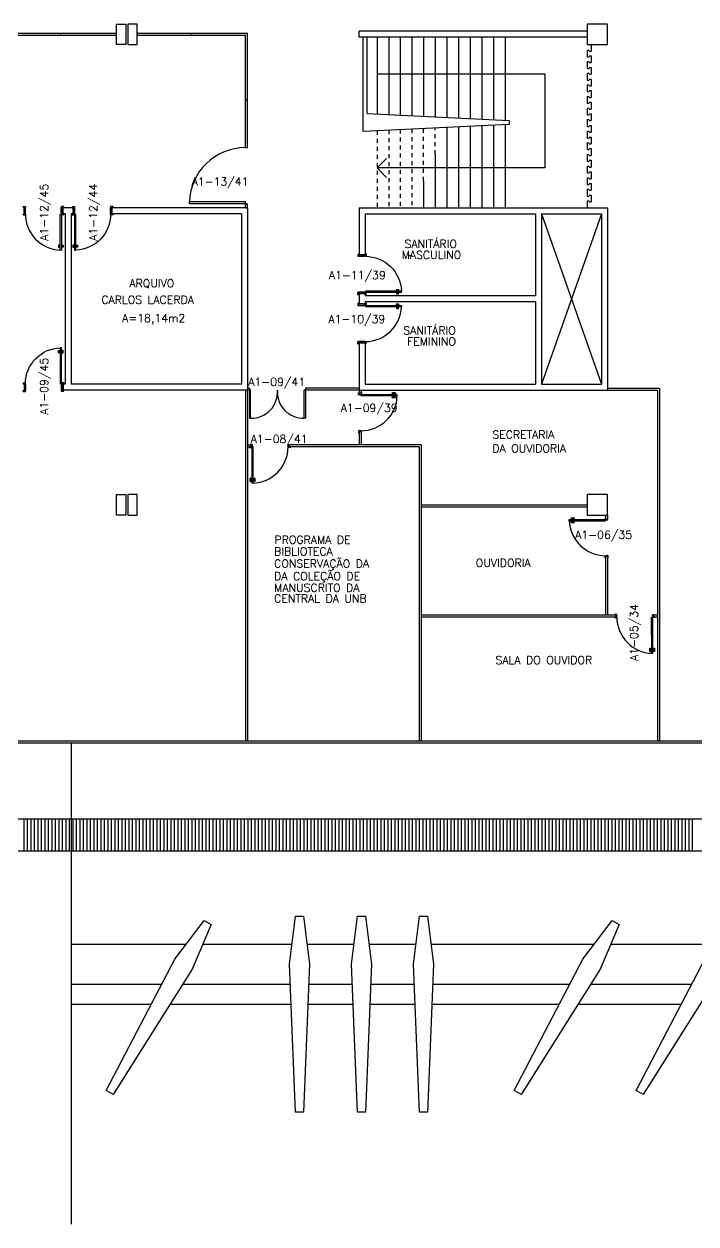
# Model space of a CAD drawing. Extents: x 140 to 273, y 29 to 100.
# Drawn here: x 207.73 to 224.53, y 28.8 to 58.79 of the extents above; entities that cross this region are included whole.
import ezdxf
from ezdxf.enums import TextEntityAlignment as Align

# ---------------------------------------------------------------- set-up
doc = ezdxf.new("R2010")
doc.units = 0
doc.header["$LTSCALE"] = 0.005
doc.header["$MEASUREMENT"] = 0
doc.linetypes.add('HIDDEN', pattern=[0.375, 0.25, -0.125])
doc.layers.get('0').update_dxf_attribs({"color": 2, "linetype": 'CONTINUOUS'})
for name, color, linetype in [('1', 1, 'CONTINUOUS'), ('2', 2, 'CONTINUOUS'), ('3', 2, 'CONTINUOUS'), ('6', 2, 'CONTINUOUS'), ('DIV2', 1, 'CONTINUOUS'), ('ENDEREÇO', 2, 'CONTINUOUS'), ('MACANETA', 2, 'CONTINUOUS'), ('PORTA', 2, 'CONTINUOUS'), ('TEXTO', 2, 'CONTINUOUS'), ('Área', 2, 'CONTINUOUS')]:
    doc.layers.add(name, color=color, linetype=linetype)
doc.layers.get('0').off()
doc.layers.get('0').freeze()
doc.styles.add('UNB-100', font='simplex.shx', dxfattribs={"height": 0.2})

# ---------------------------------------------------------------- blocks, each defined once
blk = doc.blocks.new('*X4')
at = {"color": 0}
for p, q in [((68.162, 9.014), (68.162, 9.814)), ((68.25, 9.014), (68.25, 9.814)), ((68.337, 9.014), (68.337, 9.814)), ((68.425, 9.014), (68.425, 9.814)), ((68.512, 9.014), (68.512, 9.814)), ((68.6, 9.014), (68.6, 9.814)), ((68.687, 9.014), (68.687, 9.814)), ((68.775, 9.014), (68.775, 9.814)), ((68.862, 9.014), (68.862, 9.814)), ((68.95, 9.014), (68.95, 9.814)), ((69.037, 9.014), (69.037, 9.814)), ((69.125, 9.014), (69.125, 9.814)), ((69.212, 9.014), (69.212, 9.814)), ((69.3, 9.014), (69.3, 9.814)), ((69.387, 9.014), (69.387, 9.814)), ((69.475, 9.014), (69.475, 9.814)), ((69.562, 9.014), (69.562, 9.814)), ((69.65, 9.014), (69.65, 9.814)), ((69.737, 9.014), (69.737, 9.814)), ((69.825, 9.014), (69.825, 9.814)), ((69.912, 9.014), (69.912, 9.814)), ((70, 9.014), (70, 9.814)), ((70.087, 9.014), (70.087, 9.814)), ((70.175, 9.014), (70.175, 9.814)), ((70.262, 9.014), (70.262, 9.814)), ((70.35, 9.014), (70.35, 9.814)), ((70.437, 9.014), (70.437, 9.814)), ((70.525, 9.014), (70.525, 9.814)), ((70.612, 9.014), (70.612, 9.814)), ((70.7, 9.014), (70.7, 9.814)), ((70.787, 9.014), (70.787, 9.814)), ((70.875, 9.014), (70.875, 9.814)), ((70.962, 9.014), (70.962, 9.814)), ((71.05, 9.014), (71.05, 9.814)), ((71.137, 9.014), (71.137, 9.814)), ((71.225, 9.014), (71.225, 9.814)), ((71.312, 9.014), (71.312, 9.814)), ((71.4, 9.014), (71.4, 9.814)), ((71.487, 9.014), (71.487, 9.814)), ((71.575, 9.014), (71.575, 9.814)), ((71.662, 9.014), (71.662, 9.814)), ((71.75, 9.014), (71.75, 9.814)), ((71.837, 9.014), (71.837, 9.814)), ((71.925, 9.014), (71.925, 9.814)), ((72.012, 9.014), (72.012, 9.814)), ((72.1, 9.014), (72.1, 9.814)), ((72.187, 9.014), (72.187, 9.814)), ((72.275, 9.014), (72.275, 9.814)), ((72.362, 9.014), (72.362, 9.814)), ((72.45, 9.014), (72.45, 9.814)), ((72.537, 9.014), (72.537, 9.814)), ((72.625, 9.014), (72.625, 9.814)), ((72.712, 9.014), (72.712, 9.814)), ((72.8, 9.014), (72.8, 9.814)), ((72.887, 9.014), (72.887, 9.814)), ((72.975, 9.014), (72.975, 9.814)), ((73.062, 9.014), (73.062, 9.814)), ((73.15, 9.014), (73.15, 9.814)), ((73.237, 9.014), (73.237, 9.814)), ((73.325, 9.014), (73.325, 9.814)), ((73.412, 9.014), (73.412, 9.814)), ((73.5, 9.014), (73.5, 9.814)), ((73.587, 9.014), (73.587, 9.814)), ((73.675, 9.014), (73.675, 9.814)), ((73.762, 9.014), (73.762, 9.814)), ((73.85, 9.014), (73.85, 9.814)), ((73.937, 9.014), (73.937, 9.814)), ((74.025, 9.014), (74.025, 9.814)), ((74.112, 9.014), (74.112, 9.814)), ((74.2, 9.014), (74.2, 9.814)), ((74.287, 9.014), (74.287, 9.814)), ((74.375, 9.014), (74.375, 9.814)), ((74.462, 9.014), (74.462, 9.814)), ((74.55, 9.014), (74.55, 9.814)), ((74.637, 9.014), (74.637, 9.814)), ((74.725, 9.014), (74.725, 9.814)), ((74.812, 9.014), (74.812, 9.814)), ((74.9, 9.014), (74.9, 9.814)), ((74.987, 9.014), (74.987, 9.814)), ((75.075, 9.014), (75.075, 9.814)), ((75.162, 9.014), (75.162, 9.814)), ((75.25, 9.014), (75.25, 9.814)), ((75.337, 9.014), (75.337, 9.814)), ((75.425, 9.014), (75.425, 9.814)), ((75.512, 9.014), (75.512, 9.814)), ((75.6, 9.014), (75.6, 9.814)), ((75.687, 9.014), (75.687, 9.814)), ((75.775, 9.014), (75.775, 9.814)), ((75.862, 9.014), (75.862, 9.814)), ((75.95, 9.014), (75.95, 9.814)), ((76.037, 9.014), (76.037, 9.814)), ((76.125, 9.014), (76.125, 9.814)), ((76.212, 9.014), (76.212, 9.814)), ((76.3, 9.014), (76.3, 9.814)), ((76.387, 9.014), (76.387, 9.814)), ((76.475, 9.014), (76.475, 9.814)), ((76.562, 9.014), (76.562, 9.814)), ((76.65, 9.014), (76.65, 9.814)), ((76.737, 9.014), (76.737, 9.814)), ((76.825, 9.014), (76.825, 9.814)), ((76.912, 9.014), (76.912, 9.814)), ((77, 9.014), (77, 9.814)), ((77.087, 9.014), (77.087, 9.814)), ((77.175, 9.014), (77.175, 9.814)), ((77.262, 9.014), (77.262, 9.814)), ((77.35, 9.014), (77.35, 9.814)), ((77.437, 9.014), (77.437, 9.814)), ((77.525, 9.014), (77.525, 9.814)), ((77.612, 9.014), (77.612, 9.814)), ((77.7, 9.014), (77.7, 9.814)), ((77.787, 9.014), (77.787, 9.814)), ((77.875, 9.014), (77.875, 9.814)), ((77.962, 9.014), (77.962, 9.814)), ((78.05, 9.014), (78.05, 9.814)), ((78.137, 9.014), (78.137, 9.814)), ((78.225, 9.014), (78.225, 9.814)), ((78.312, 9.014), (78.312, 9.814)), ((78.4, 9.014), (78.4, 9.814)), ((78.487, 9.014), (78.487, 9.814)), ((78.575, 9.014), (78.575, 9.814)), ((78.662, 9.014), (78.662, 9.814)), ((78.75, 9.014), (78.75, 9.814)), ((78.837, 9.014), (78.837, 9.814)), ((78.925, 9.014), (78.925, 9.814)), ((79.012, 9.014), (79.012, 9.814)), ((79.1, 9.014), (79.1, 9.814)), ((79.187, 9.014), (79.187, 9.814)), ((79.275, 9.014), (79.275, 9.814)), ((79.362, 9.014), (79.362, 9.814)), ((79.45, 9.014), (79.45, 9.814)), ((79.537, 9.014), (79.537, 9.814)), ((79.625, 9.014), (79.625, 9.814)), ((79.712, 9.014), (79.712, 9.814)), ((79.8, 9.014), (79.8, 9.814)), ((79.887, 9.014), (79.887, 9.814)), ((79.975, 9.014), (79.975, 9.814)), ((80.062, 9.014), (80.062, 9.814)), ((80.15, 9.014), (80.15, 9.814)), ((80.237, 9.014), (80.237, 9.814)), ((80.325, 9.014), (80.325, 9.814)), ((80.412, 9.014), (80.412, 9.814)), ((80.5, 9.014), (80.5, 9.814)), ((80.587, 9.014), (80.587, 9.814)), ((80.675, 9.014), (80.675, 9.814)), ((80.762, 9.014), (80.762, 9.814)), ((80.85, 9.014), (80.85, 9.814)), ((80.937, 9.014), (80.937, 9.814)), ((81.025, 9.014), (81.025, 9.814)), ((81.112, 9.014), (81.112, 9.814)), ((81.2, 9.014), (81.2, 9.814)), ((81.287, 9.014), (81.287, 9.814)), ((81.375, 9.014), (81.375, 9.814)), ((81.462, 9.014), (81.462, 9.814)), ((81.55, 9.014), (81.55, 9.814)), ((81.637, 9.014), (81.637, 9.814)), ((81.725, 9.014), (81.725, 9.814)), ((81.812, 9.014), (81.812, 9.814)), ((81.9, 9.014), (81.9, 9.814)), ((81.987, 9.014), (81.987, 9.814)), ((82.075, 9.014), (82.075, 9.814)), ((82.162, 9.014), (82.162, 9.814)), ((82.25, 9.014), (82.25, 9.814)), ((82.337, 9.014), (82.337, 9.814)), ((82.425, 9.014), (82.425, 9.814)), ((82.512, 9.014), (82.512, 9.814)), ((82.6, 9.014), (82.6, 9.814)), ((82.687, 9.014), (82.687, 9.814)), ((82.775, 9.014), (82.775, 9.814)), ((82.862, 9.014), (82.862, 9.814)), ((82.95, 9.014), (82.95, 9.814)), ((83.037, 9.014), (83.037, 9.814)), ((83.125, 9.014), (83.125, 9.814)), ((83.212, 9.014), (83.212, 9.814)), ((83.3, 9.014), (83.3, 9.814)), ((83.387, 9.014), (83.387, 9.814)), ((83.475, 9.014), (83.475, 9.814)), ((83.562, 9.014), (83.562, 9.814)), ((83.65, 9.014), (83.65, 9.814)), ((83.737, 9.014), (83.737, 9.814)), ((83.825, 9.014), (83.825, 9.814)), ((83.912, 9.014), (83.912, 9.814)), ((84, 9.014), (84, 9.814)), ((84.087, 9.014), (84.087, 9.814)), ((84.175, 9.014), (84.175, 9.814)), ((84.262, 9.014), (84.262, 9.814)), ((84.35, 9.014), (84.35, 9.814)), ((84.437, 9.014), (84.437, 9.814)), ((84.525, 9.014), (84.525, 9.814)), ((84.612, 9.014), (84.612, 9.814)), ((84.7, 9.014), (84.7, 9.814)), ((84.787, 9.014), (84.787, 9.814)), ((84.875, 9.014), (84.875, 9.814))]:
    blk.add_line(p, q, dxfattribs=at)
blk = doc.blocks.new('PORTA-90')
for p, q in [((-94, 1), (-94, 91)), ((-94, 91), (-91, 91)), ((-91, 91), (-91, 1)), ((-98.2, 84), (-95.9, 84)), ((-98.2, 78.5), (-98.2, 84)), ((-95.9, 78.5), (-98.2, 78.5)), ((-95.9, 84), (-95.9, 78.5)), ((-86.8, 84), (-89.1, 84)), ((-89.1, 84), (-89.1, 78.5)), ((-89.1, 78.5), (-86.8, 78.5)), ((-86.8, 78.5), (-86.8, 84)), ((-100, 3), (-100, 1)), ((-100, 3), (-94.5, 3)), ((-100, 1), (-94, 1)), ((-97, 1), (-97, -16)), ((-94.5, 3), (-94.5, 1)), ((-94, 1), (-94, -3)), ((-91, 1), (-94, 1)), ((2, 1), (-4, 1)), ((-4, 1), (-4, -3)), ((2, 3), (-3.5, 3)), ((-3.5, 3), (-3.5, 1)), ((-1, 1), (-1, -16)), ((2, 3), (2, 1)), ((-99.5, -18), (-99.5, -16)), ((-99.5, -16), (-93.5, -16)), ((-99.5, -18), (-94, -18)), ((-94, -3), (-93.5, -3)), ((-94, -18), (-94, -16)), ((-93.5, -3), (-93.5, -7.5)), ((-93.5, -7.5), (-93.5, -16)), ((-4.5, -3), (-4.5, -7.5)), ((-4, -3), (-4.5, -3)), ((-4.5, -7.5), (-4.5, -16)), ((1.5, -16), (-4.5, -16)), ((1.5, -16), (-4.5, -16)), ((-4, -18), (-4, -16)), ((1.5, -18), (-4, -18)), ((1.5, -18), (1.5, -16))]:
    blk.add_line(p, q)
at = {"color": 1}
blk.add_arc((-94, 1), 90, 0, 88.0908, dxfattribs=at)
blk = doc.blocks.new('MACANETA')
at = {"layer": 'MACANETA', "color": 1}
for p, q in [((-0.077, 0.052), (-0.077, 0.12)), ((-0.059, 0.052), (-0.059, 0.12)), ((-0.059, 0.075), (-0.036, 0.075)), ((-0.059, 0.052), (-0.036, 0.052)), ((-0.036, 0.044), (-0.036, 0.084)), ((-0.036, 0.084), (-0.03, 0.084)), ((-0.036, 0.044), (-0.03, 0.044)), ((0.006, 0.084), (0, 0.084)), ((0.006, 0.044), (0, 0.044)), ((0.006, 0.044), (0.006, 0.084)), ((0.029, 0.075), (0.006, 0.075)), ((0.029, 0.052), (0.006, 0.052)), ((0.029, 0.052), (0.029, 0.12)), ((0.047, 0.052), (0.047, 0.12))]:
    blk.add_line(p, q, dxfattribs=at)
for centre, start, end in [((-0.068, 0.12), 90, 180), ((-0.068, 0.052), 180, 270), ((-0.068, 0.12), 0, 90), ((-0.068, 0.052), 270, 0), ((0.038, 0.12), 90, 180), ((0.038, 0.052), 180, 270), ((0.038, 0.12), 0, 90), ((0.038, 0.052), 270, 0)]:
    blk.add_arc(centre, 0.00874, start, end, dxfattribs=at)

msp = doc.modelspace()

# ---------------------------------------------------------------- linework, layer by layer
at = {"layer": '1'}
for p, q in [((216.559, 58.46), (216.559, 56.539)), ((216.85, 58.46), (216.85, 56.525)), ((217.141, 58.46), (217.141, 56.511)), ((217.432, 58.46), (217.432, 56.497)), ((217.722, 58.46), (217.722, 56.483)), ((218.013, 58.46), (218.013, 56.469)), ((218.304, 58.46), (218.304, 56.455)), ((218.595, 58.46), (218.595, 56.441)), ((218.886, 58.46), (218.886, 56.427)), ((219.177, 58.46), (219.177, 56.413)), ((219.468, 58.46), (219.468, 56.399)), ((219.759, 58.46), (219.759, 56.385)), ((218.304, 56.206), (218.304, 54.2)), ((218.595, 56.22), (218.595, 54.2)), ((218.886, 56.234), (218.886, 54.2)), ((219.177, 56.248), (219.177, 54.2)), ((219.468, 56.262), (219.468, 54.2)), ((219.759, 56.276), (219.759, 54.2)), ((218.013, 55.537), (218.013, 54.2)), ((217.722, 54.869), (217.722, 54.2)), ((220.669, 54.05), (222.169, 49.79)), ((222.169, 54.05), (220.669, 49.79)), ((208.909, 40.82), (208.909, 28.802)), ((245.329, 38.92), (198.544, 38.92)), ((245.329, 38.12), (175.279, 38.12)), ((208.909, 35.795), (211.791, 35.795)), ((212.204, 35.795), (214.436, 35.795)), ((214.811, 35.795), (215.986, 35.795)), ((216.361, 35.795), (217.536, 35.795)), ((217.911, 35.795), (221.991, 35.795)), ((222.404, 35.795), (225.041, 35.795)), ((208.909, 34.795), (211.18, 34.795)), ((211.703, 34.795), (214.394, 34.795)), ((214.854, 34.795), (215.944, 34.795)), ((216.404, 34.795), (217.494, 34.795)), ((217.954, 34.795), (221.38, 34.795)), ((221.903, 34.795), (224.43, 34.795)), ((208.909, 34.295), (210.917, 34.295)), ((211.387, 34.295), (214.414, 34.295)), ((214.833, 34.295), (215.964, 34.295)), ((216.383, 34.295), (217.514, 34.295)), ((217.933, 34.295), (221.117, 34.295)), ((221.587, 34.295), (224.167, 34.295))]:
    msp.add_line(p, q, dxfattribs=at)
at = {"layer": '1', "linetype": 'HIDDEN'}
for p, q in [((216.559, 56.122), (216.559, 54.2)), ((216.85, 56.136), (216.85, 54.2)), ((217.141, 56.15), (217.141, 54.2)), ((217.432, 56.164), (217.432, 54.2)), ((217.722, 54.869), (217.722, 56.178)), ((218.013, 55.537), (218.013, 56.192))]:
    msp.add_line(p, q, dxfattribs=at)
at = {"layer": '1'}
msp.add_lwpolyline([(216.559, 57.546), (220.753, 57.546), (220.753, 55.192), (216.559, 55.192), (216.798, 54.953), (216.559, 55.192), (216.798, 55.431)], dxfattribs=at)
at = {"layer": '2'}
for p, q in [((213.369, 49.64), (213.369, 48.94)), ((213.399, 48.94), (213.399, 49.64)), ((214.739, 48.94), (214.739, 49.64)), ((214.769, 49.64), (214.769, 48.94)), ((213.369, 48.94), (213.399, 48.94)), ((214.769, 48.94), (214.739, 48.94))]:
    msp.add_line(p, q, dxfattribs=at)
at = {"layer": '2', "color": 1}
for centre, start, end in [((213.419, 49.592), 268.2283, 4.2806), ((214.719, 49.592), 175.7194, 271.7717)]:
    msp.add_arc(centre, 0.652, start, end, dxfattribs=at)
at = {"layer": '3'}
for p, q in [((213.269, 54.35), (211.869, 54.35)), ((211.869, 54.3), (211.869, 54.35)), ((213.269, 54.3), (211.869, 54.3)), ((213.269, 54.3), (213.269, 54.35)), ((213.269, 54.2), (213.269, 54.3)), ((213.269, 54.3), (213.319, 54.3)), ((213.319, 54.2), (213.319, 54.3)), ((216.099, 49.525), (216.099, 49.575)), ((216.099, 49.575), (216.109, 49.575)), ((216.109, 49.525), (216.099, 49.525)), ((216.159, 49.54), (216.109, 49.54)), ((216.109, 49.54), (216.109, 49.525)), ((216.109, 49.515), (216.109, 49.525)), ((216.124, 49.515), (216.109, 49.515)), ((216.159, 49.525), (216.124, 49.525)), ((216.124, 49.525), (216.124, 49.515)), ((216.159, 49.54), (216.159, 49.59)), ((216.159, 49.59), (216.159, 49.54)), ((216.159, 49.585), (216.169, 49.585)), ((216.159, 49.54), (216.159, 49.535)), ((216.159, 49.525), (216.159, 49.54)), ((216.169, 49.535), (216.159, 49.535)), ((216.159, 49.535), (216.159, 49.525)), ((217.065, 49.526), (216.159, 49.525)), ((216.159, 49.495), (216.159, 49.525)), ((217.065, 49.496), (216.159, 49.495)), ((216.169, 49.585), (216.169, 49.535)), ((217.065, 49.496), (217.065, 49.526)), ((216.099, 48.623), (216.099, 48.573)), ((216.109, 48.623), (216.099, 48.623)), ((216.109, 48.633), (216.109, 48.623)), ((216.124, 48.633), (216.109, 48.633)), ((216.109, 48.608), (216.109, 48.623)), ((216.159, 48.608), (216.109, 48.608)), ((216.109, 48.608), (216.159, 48.608)), ((216.124, 48.623), (216.124, 48.633)), ((216.159, 48.623), (216.124, 48.623)), ((216.159, 48.613), (216.159, 48.623)), ((216.159, 48.608), (216.159, 48.613)), ((216.169, 48.613), (216.159, 48.613)), ((216.169, 48.563), (216.169, 48.613)), ((216.099, 48.573), (216.109, 48.573)), ((216.159, 48.563), (216.169, 48.563)), ((213.419, 48.22), (213.369, 48.22)), ((213.369, 48.22), (213.419, 48.22)), ((213.374, 48.22), (213.374, 48.21)), ((213.374, 48.21), (213.424, 48.21)), ((213.434, 48.28), (213.384, 48.28)), ((213.384, 48.28), (213.384, 48.27)), ((213.419, 48.22), (213.419, 48.27)), ((213.419, 48.27), (213.434, 48.27)), ((213.419, 48.22), (213.424, 48.22)), ((213.434, 48.22), (213.419, 48.22)), ((213.424, 48.21), (213.424, 48.22)), ((213.424, 48.22), (213.434, 48.22)), ((213.433, 47.314), (213.434, 48.22)), ((213.434, 48.27), (213.434, 48.28)), ((213.444, 48.27), (213.434, 48.27)), ((213.434, 48.22), (213.434, 48.255)), ((213.434, 48.255), (213.444, 48.255)), ((213.464, 48.22), (213.434, 48.22)), ((213.444, 48.255), (213.444, 48.27)), ((213.463, 47.314), (213.464, 48.22)), ((214.326, 48.27), (214.336, 48.27)), ((214.326, 48.255), (214.326, 48.27)), ((214.336, 48.255), (214.326, 48.255)), ((214.336, 48.28), (214.386, 48.28)), ((214.336, 48.27), (214.336, 48.28)), ((214.351, 48.27), (214.336, 48.27)), ((214.336, 48.22), (214.336, 48.255)), ((214.346, 48.22), (214.336, 48.22)), ((214.351, 48.22), (214.346, 48.22)), ((214.346, 48.21), (214.346, 48.22)), ((214.396, 48.21), (214.346, 48.21)), ((214.351, 48.22), (214.351, 48.27)), ((214.351, 48.27), (214.351, 48.22)), ((214.386, 48.28), (214.386, 48.27)), ((214.396, 48.22), (214.396, 48.21)), ((213.463, 47.314), (213.433, 47.314)), ((221.363, 46.406), (222.269, 46.405)), ((221.363, 46.376), (221.363, 46.406)), ((221.363, 46.376), (222.269, 46.375)), ((222.269, 46.465), (222.259, 46.465)), ((222.259, 46.465), (222.259, 46.415)), ((222.259, 46.415), (222.269, 46.415)), ((222.269, 46.465), (222.269, 46.42)), ((222.269, 46.42), (222.319, 46.42)), ((222.269, 46.42), (222.269, 46.415)), ((222.269, 46.405), (222.269, 46.42)), ((222.269, 46.415), (222.269, 46.405)), ((222.269, 46.405), (222.304, 46.405)), ((222.269, 46.375), (222.269, 46.405)), ((222.304, 46.405), (222.304, 46.395)), ((222.304, 46.395), (222.319, 46.395)), ((222.329, 46.455), (222.319, 46.455)), ((222.319, 46.42), (222.319, 46.405)), ((222.319, 46.395), (222.319, 46.405)), ((222.319, 46.405), (222.329, 46.405)), ((222.329, 46.405), (222.329, 46.455)), ((222.259, 45.493), (222.269, 45.493)), ((222.259, 45.443), (222.259, 45.493)), ((222.269, 45.443), (222.259, 45.443)), ((222.269, 45.503), (222.304, 45.503)), ((222.269, 45.493), (222.269, 45.503)), ((222.269, 45.488), (222.269, 45.493)), ((222.269, 45.488), (222.319, 45.488)), ((222.319, 45.488), (222.269, 45.488)), ((222.304, 45.513), (222.319, 45.513)), ((222.304, 45.503), (222.304, 45.513)), ((222.319, 45.513), (222.319, 45.503)), ((222.319, 45.488), (222.319, 45.503)), ((222.319, 45.503), (222.329, 45.503)), ((222.329, 45.453), (222.319, 45.453)), ((222.329, 45.503), (222.329, 45.453)), ((222.492, 43.97), (222.492, 43.96)), ((222.492, 43.96), (222.542, 43.96)), ((222.502, 44.03), (222.502, 44.02)), ((222.552, 44.03), (222.502, 44.03)), ((222.537, 44.02), (222.552, 44.02)), ((222.537, 43.97), (222.537, 44.02)), ((222.537, 44.02), (222.537, 43.97)), ((222.537, 43.97), (222.542, 43.97)), ((222.542, 43.97), (222.552, 43.97)), ((222.542, 43.96), (222.542, 43.97)), ((222.552, 44.02), (222.552, 44.03)), ((222.562, 44.02), (222.552, 44.02)), ((222.552, 44.005), (222.562, 44.005)), ((222.552, 43.97), (222.552, 44.005)), ((222.562, 44.005), (222.562, 44.02)), ((223.425, 43.064), (223.424, 43.97)), ((223.424, 43.97), (223.454, 43.97)), ((223.444, 44.005), (223.444, 44.02)), ((223.444, 44.02), (223.454, 44.02)), ((223.454, 44.005), (223.444, 44.005)), ((223.454, 44.02), (223.454, 44.03)), ((223.454, 44.03), (223.504, 44.03)), ((223.469, 44.02), (223.454, 44.02)), ((223.454, 43.97), (223.454, 44.005)), ((223.455, 43.064), (223.454, 43.97)), ((223.464, 43.97), (223.454, 43.97)), ((223.454, 43.97), (223.469, 43.97)), ((223.464, 43.96), (223.464, 43.97)), ((223.469, 43.97), (223.464, 43.97)), ((223.514, 43.96), (223.464, 43.96)), ((223.469, 43.97), (223.469, 44.02)), ((223.469, 43.97), (223.519, 43.97)), ((223.519, 43.97), (223.469, 43.97)), ((223.504, 44.03), (223.504, 44.02)), ((223.514, 43.97), (223.514, 43.96)), ((223.425, 43.064), (223.455, 43.064))]:
    msp.add_line(p, q, dxfattribs=at)
at = {"layer": '6'}
for p, q in [((221.809, 58.61), (216.109, 58.61)), ((216.109, 58.46), (216.109, 58.61)), ((221.809, 58.46), (216.109, 58.46)), ((216.209, 56.555), (216.209, 58.46)), ((216.309, 56.551), (216.309, 58.46)), ((221.909, 58.28), (221.909, 58.115)), ((221.809, 58.14), (221.809, 57.97)), ((221.809, 58.14), (221.859, 58.14)), ((221.809, 57.97), (221.859, 57.97)), ((221.859, 58.115), (221.909, 58.115)), ((221.859, 57.995), (221.909, 57.995)), ((221.909, 57.995), (221.909, 57.825)), ((221.809, 57.85), (221.809, 57.68)), ((221.809, 57.85), (221.859, 57.85)), ((221.809, 57.68), (221.859, 57.68)), ((221.859, 57.825), (221.909, 57.825)), ((221.859, 57.705), (221.909, 57.705)), ((221.909, 57.705), (221.909, 57.535)), ((221.809, 57.56), (221.809, 57.39)), ((221.809, 57.56), (221.859, 57.56)), ((221.809, 57.39), (221.859, 57.39)), ((221.859, 57.535), (221.909, 57.535)), ((221.859, 57.415), (221.909, 57.415)), ((221.909, 57.415), (221.909, 57.245)), ((221.809, 57.27), (221.859, 57.27)), ((221.809, 57.27), (221.809, 57.1)), ((221.809, 57.1), (221.859, 57.1)), ((221.809, 56.98), (221.859, 56.98)), ((221.809, 56.98), (221.809, 56.81)), ((221.859, 57.245), (221.909, 57.245)), ((221.859, 57.125), (221.909, 57.125)), ((221.909, 57.125), (221.909, 56.955)), ((221.809, 56.81), (221.859, 56.81)), ((221.809, 56.69), (221.859, 56.69)), ((221.809, 56.69), (221.809, 56.52)), ((221.859, 56.955), (221.909, 56.955)), ((221.859, 56.835), (221.909, 56.835)), ((221.909, 56.835), (221.909, 56.665)), ((221.809, 56.52), (221.859, 56.52)), ((221.809, 56.4), (221.859, 56.4)), ((221.809, 56.4), (221.809, 56.23)), ((221.859, 56.665), (221.909, 56.665)), ((221.859, 56.545), (221.909, 56.545)), ((221.909, 56.545), (221.909, 56.375)), ((221.809, 56.23), (221.859, 56.23)), ((221.809, 56.11), (221.859, 56.11)), ((221.809, 56.11), (221.809, 55.94)), ((221.859, 56.375), (221.909, 56.375)), ((221.859, 56.255), (221.909, 56.255)), ((221.859, 56.085), (221.909, 56.085)), ((221.909, 56.255), (221.909, 56.085)), ((221.809, 55.94), (221.859, 55.94)), ((221.809, 55.82), (221.859, 55.82)), ((221.809, 55.82), (221.809, 55.65)), ((221.859, 55.965), (221.909, 55.965)), ((221.859, 55.795), (221.909, 55.795)), ((221.909, 55.965), (221.909, 55.795)), ((221.809, 55.65), (221.859, 55.65)), ((221.809, 55.53), (221.859, 55.53)), ((221.809, 55.53), (221.809, 55.36)), ((221.859, 55.675), (221.909, 55.675)), ((221.859, 55.505), (221.909, 55.505)), ((221.909, 55.675), (221.909, 55.505)), ((221.809, 55.36), (221.859, 55.36)), ((221.809, 55.24), (221.859, 55.24)), ((221.809, 55.24), (221.809, 55.07)), ((221.859, 55.385), (221.909, 55.385)), ((221.859, 55.215), (221.909, 55.215)), ((221.909, 55.385), (221.909, 55.215)), ((221.809, 55.07), (221.859, 55.07)), ((221.809, 54.95), (221.859, 54.95)), ((221.809, 54.95), (221.809, 54.78)), ((221.859, 55.095), (221.909, 55.095)), ((221.859, 54.925), (221.909, 54.925)), ((221.909, 55.095), (221.909, 54.925)), ((221.809, 54.78), (221.859, 54.78)), ((221.809, 54.66), (221.809, 54.49)), ((221.809, 54.66), (221.859, 54.66)), ((221.859, 54.805), (221.909, 54.805)), ((221.859, 54.635), (221.909, 54.635)), ((221.909, 54.805), (221.909, 54.635)), ((221.809, 54.49), (221.859, 54.49)), ((221.809, 54.37), (221.809, 54.2)), ((221.809, 54.37), (221.859, 54.37)), ((221.859, 54.515), (221.909, 54.515)), ((221.859, 54.345), (221.909, 54.345)), ((221.909, 54.515), (221.909, 54.345)), ((208.959, 54.2), (208.709, 54.2)), ((208.709, 54.05), (208.709, 54.2)), ((208.759, 54.05), (208.709, 54.05)), ((208.759, 54.05), (208.759, 49.79)), ((208.909, 54.05), (208.909, 49.79)), ((208.959, 54.05), (208.909, 54.05)), ((208.959, 54.05), (208.959, 54.2)), ((213.319, 54.2), (209.939, 54.2)), ((209.939, 54.05), (209.939, 54.2)), ((213.169, 54.05), (209.939, 54.05)), ((213.169, 54.05), (213.169, 49.79)), ((213.269, 54.2), (213.319, 54.2)), ((213.319, 54.2), (213.319, 49.64)), ((216.109, 54.2), (222.319, 54.2)), ((216.109, 54.2), (216.109, 53.025)), ((216.259, 54.05), (220.519, 54.05)), ((216.259, 54.05), (216.259, 53.025)), ((220.519, 54.05), (220.519, 51.995)), ((220.669, 54.05), (220.669, 49.79)), ((220.669, 54.05), (222.169, 54.05)), ((222.169, 54.05), (222.169, 49.79)), ((222.319, 54.2), (222.319, 49.64)), ((216.259, 53.025), (216.109, 53.025)), ((216.109, 52.045), (216.109, 51.795)), ((216.259, 52.045), (216.109, 52.045)), ((216.259, 52.045), (216.259, 51.995)), ((220.519, 51.995), (216.259, 51.995)), ((216.259, 51.795), (216.109, 51.795)), ((220.519, 51.845), (216.259, 51.845)), ((216.259, 51.845), (216.259, 51.795)), ((220.519, 51.845), (220.519, 49.79)), ((216.109, 50.815), (216.109, 49.64)), ((216.259, 50.815), (216.109, 50.815)), ((216.259, 50.815), (216.259, 49.79)), ((208.759, 49.79), (208.709, 49.79)), ((208.709, 49.79), (208.709, 49.64)), ((213.169, 49.79), (208.909, 49.79)), ((216.259, 49.79), (220.519, 49.79)), ((220.669, 49.79), (222.169, 49.79)), ((213.319, 49.64), (208.709, 49.64)), ((216.109, 49.64), (222.319, 49.64))]:
    msp.add_line(p, q, dxfattribs=at)
for points in [[(210.279, 58.28), (210.049, 58.28), (210.049, 58.79), (210.279, 58.79)], [(210.559, 58.79), (210.329, 58.79), (210.329, 58.28), (210.559, 58.28)], [(221.809, 58.28), (222.319, 58.28), (222.319, 58.79), (221.809, 58.79)], [(210.279, 46.52), (210.049, 46.52), (210.049, 47.03), (210.279, 47.03)], [(210.559, 47.03), (210.329, 47.03), (210.329, 46.52), (210.559, 46.52)], [(221.809, 46.52), (222.319, 46.52), (222.319, 47.03), (221.809, 47.03)], [(212.41, 36.285), (211.94, 35.17), (209.96, 32.041), (209.787, 32.141), (211.507, 35.42), (212.237, 36.385)], [(214.724, 36.495), (214.874, 35.295), (214.724, 31.595), (214.524, 31.595), (214.374, 35.295), (214.524, 36.495)], [(216.274, 36.495), (216.424, 35.295), (216.274, 31.595), (216.074, 31.595), (215.924, 35.295), (216.074, 36.495)], [(217.824, 36.495), (217.974, 35.295), (217.824, 31.595), (217.624, 31.595), (217.474, 35.295), (217.624, 36.495)], [(222.61, 36.285), (222.14, 35.17), (220.16, 32.041), (219.987, 32.141), (221.707, 35.42), (222.437, 36.385)], [(225.66, 36.285), (225.19, 35.17), (223.21, 32.041), (223.037, 32.141), (224.757, 35.42), (225.487, 36.385)]]:
    msp.add_lwpolyline(points, close=True, dxfattribs=at)
for points in [[(216.209, 56.555), (216.209, 56.555)], [(216.309, 56.551), (219.859, 56.38), (219.859, 56.28), (216.209, 56.105), (216.209, 56.555)]]:
    msp.add_lwpolyline(points, dxfattribs=at)
at = {"layer": 'DIV2'}
for p, q in [((198.799, 58.56), (210.049, 58.56)), ((198.799, 58.51), (210.049, 58.51)), ((208.643, 58.56), (208.643, 58.51)), ((210.559, 58.56), (213.319, 58.56)), ((210.559, 58.51), (213.269, 58.51)), ((211.914, 58.51), (211.914, 58.56)), ((213.269, 55.7), (213.269, 58.51)), ((213.319, 55.7), (213.319, 58.56)), ((213.269, 56.895), (213.319, 56.895)), ((213.269, 55.7), (213.319, 55.7)), ((217.409, 52.995), (217.359, 52.995)), ((213.269, 49.64), (213.269, 40.87)), ((213.369, 49.69), (213.319, 49.69)), ((213.319, 49.64), (213.319, 40.87)), ((213.369, 49.64), (213.319, 49.64)), ((213.369, 49.69), (213.369, 49.64)), ((213.399, 49.64), (213.369, 49.64)), ((214.769, 49.64), (214.739, 49.64)), ((216.109, 49.69), (214.769, 49.69)), ((214.769, 49.69), (214.769, 49.64)), ((216.109, 49.64), (214.769, 49.64)), ((216.109, 49.64), (216.109, 49.515)), ((216.159, 49.64), (216.159, 49.54)), ((222.319, 49.69), (223.619, 49.69)), ((222.319, 49.64), (223.569, 49.64)), ((223.569, 49.64), (223.569, 40.87)), ((223.619, 49.69), (223.619, 40.87)), ((216.109, 48.608), (216.109, 48.27)), ((216.159, 48.608), (216.159, 48.27)), ((213.319, 48.27), (213.444, 48.27)), ((213.319, 48.22), (213.419, 48.22)), ((217.659, 48.27), (214.351, 48.27)), ((217.609, 48.22), (214.351, 48.22)), ((217.609, 48.22), (217.609, 40.87)), ((217.659, 48.27), (217.659, 40.87)), ((221.809, 46.77), (217.659, 46.77)), ((221.809, 46.72), (217.659, 46.72)), ((222.269, 46.52), (222.269, 46.42)), ((222.269, 46.52), (222.269, 46.42)), ((222.269, 46.52), (222.269, 46.42)), ((222.319, 46.52), (222.319, 46.42)), ((222.319, 46.52), (222.319, 46.42)), ((222.319, 46.52), (222.319, 46.42)), ((222.269, 45.503), (222.269, 44.02)), ((222.319, 45.513), (222.319, 44.02)), ((222.562, 44.02), (217.659, 44.02)), ((222.552, 43.97), (217.659, 43.97)), ((223.569, 44.02), (223.469, 44.02)), ((223.569, 44.02), (223.469, 44.02)), ((223.569, 43.97), (223.469, 43.97)), ((223.569, 43.97), (223.469, 43.97)), ((245.329, 40.87), (195.579, 40.87)), ((245.329, 40.82), (204.424, 40.82))]:
    msp.add_line(p, q, dxfattribs=at)
at = {"layer": 'PORTA', "color": 1}
for centre, radius, start, end in [((213.266, 54.302), 1.398, 89.8811, 178.0357), ((216.153, 49.536), 0.913, 270.3799, 357.9339), ((213.423, 48.226), 0.913, 272.0661, 359.6201), ((222.275, 46.416), 0.913, 182.0661, 269.6201), ((223.465, 43.976), 0.913, 180.3799, 267.9339)]:
    msp.add_arc(centre, radius, start, end, dxfattribs=at)

# ---------------------------------------------------------------- block references
at = {"layer": '1'}
msp.add_blockref('*X4', (139.574, 29.107), dxfattribs=at)
at = {"layer": '3', "yscale": 0.01, "zscale": 0.01}
for p, xscale, rotation in [((207.729, 54.052), 0.01, 180), ((209.939, 54.052), -0.01, 180), ((216.257, 53.025), -0.01, 270), ((216.257, 50.815), 0.01, 270)]:
    msp.add_blockref('PORTA-90', p, dxfattribs=dict(at, xscale=xscale, rotation=rotation))
at = {"layer": '3', "xscale": -0.01, "yscale": 0.01, "zscale": 0.01}
msp.add_blockref('PORTA-90', (207.729, 49.789), dxfattribs=at)
at = {"layer": '3', "xscale": -1}
for p, rotation in [((217.065, 49.496), 89.99999999742758), ((223.425, 43.064), 359.9999999974276)]:
    msp.add_blockref('MACANETA', p, dxfattribs=dict(at, rotation=rotation))
at = {"layer": '3', "color": 1}
msp.add_blockref('MACANETA', (213.463, 47.314), dxfattribs=at)
at = {"layer": '3', "rotation": 270.0000000025724}
msp.add_blockref('MACANETA', (221.363, 46.376), dxfattribs=at)

# ---------------------------------------------------------------- texts
at = {"layer": 'ENDEREÇO', "style": 'UNB-100'}
for s, p in [('A1-13/41', (212.635, 54.751)), ('A1-11/39', (216.067, 52.415)), ('A1-10/39', (216.055, 51.316)), ('A1-09/41', (214.051, 49.747)), ('A1-09/39', (216.362, 49.096)), ('A1-08/41', (214.112, 48.322)), ('A1-06/35', (222.225, 45.924))]:
    msp.add_text(s, height=0.2, dxfattribs=at).set_placement(p, align=Align.CENTER)
for s, p in [('A1-12/45', (208.335, 54.085)), ('A1-12/44', (209.565, 54.085)), ('A1-09/45', (208.335, 49.736)), ('A1-05/34', (223.083, 43.582))]:
    msp.add_text(s, height=0.2, rotation=90, dxfattribs=at).set_placement(p, align=Align.CENTER)
at = {"layer": 'TEXTO', "style": 'UNB-100'}
for s, p in [('SANITÁRIO', (217.246, 53.195)), ('MASCULINO', (217.174, 52.918)), ('ARQUIVO', (210.369, 52.21)), ('CARLOS LACERDA', (209.666, 51.8)), ('SANITÁRIO', (217.217, 51.032)), ('FEMININO', (217.308, 50.756)), ('SECRETARIA', (219.441, 48.428)), ('DA OUVIDORIA', (219.441, 48.085)), ('PROGRAMA DE', (213.995, 45.803)), ('BIBLIOTECA ', (213.986, 45.511)), ('CONSERVAÇÃO DA', (213.986, 45.205)), ('OUVIDORIA', (219.028, 45.223)), ('DA COLEÇÃO DE ', (213.986, 44.891)), ('MANUSCRITO DA ', (213.986, 44.602)), ('CENTRAL DA UNB', (213.986, 44.334)), ('SALA DO OUVIDOR', (219.521, 42.795))]:
    msp.add_text(s, height=0.2, dxfattribs=at).set_placement(p)
at = {"layer": 'Área', "style": 'UNB-100'}
msp.add_text('A=18,14m2', height=0.2, dxfattribs=at).set_placement((210.187, 51.34))

doc.saveas('drawing.dxf')
